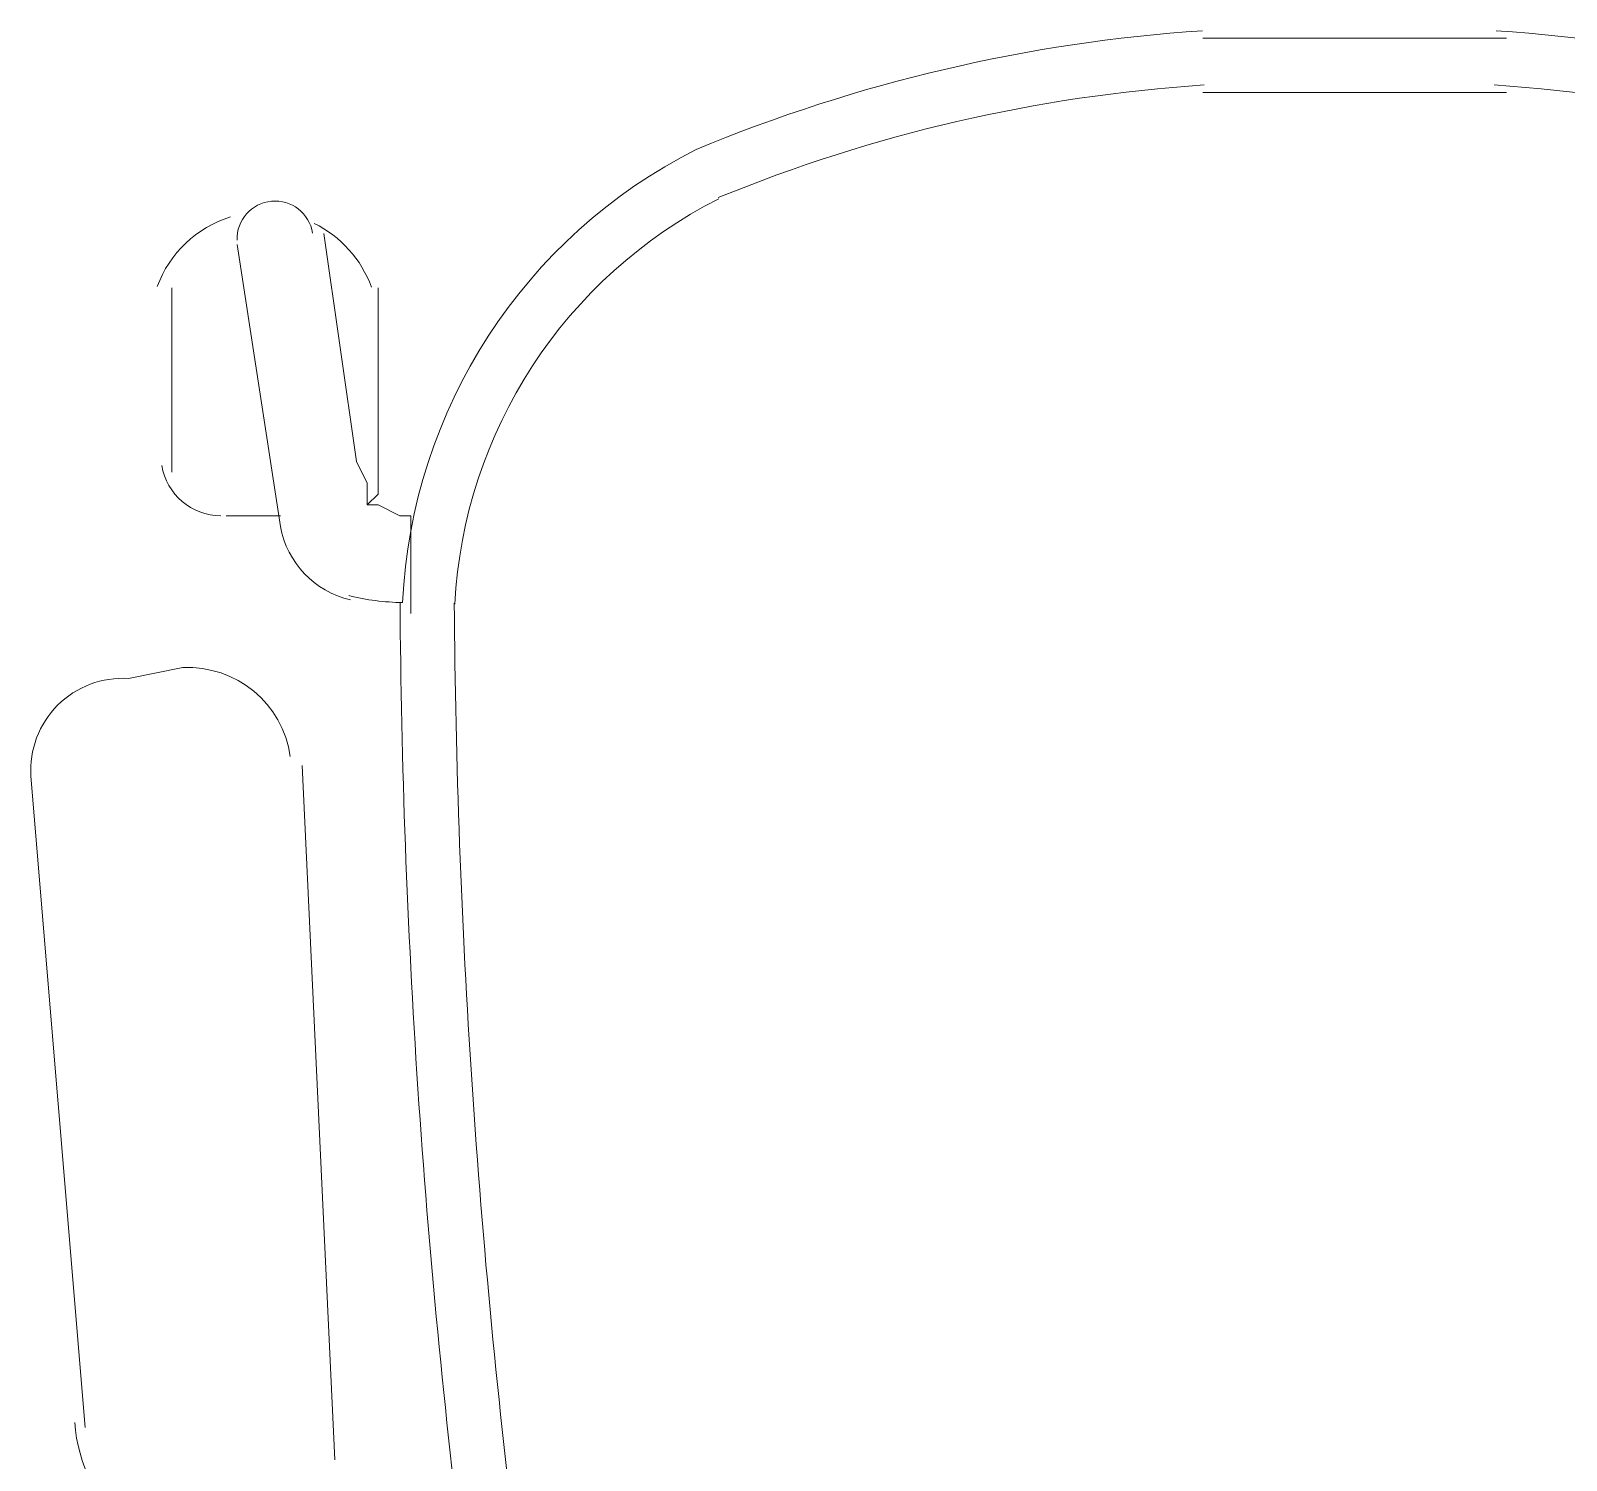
# Model space of a CAD drawing. Header units: metres. Extents: x 29 to 86.9, y -23.2 to 39.7.
# Drawn here: x 74.789 to 75.1351, y -15.7738 to -15.4516 of the extents above; entities that cross this region are included whole.
import ezdxf

# ---------------------------------------------------------------- set-up
doc = ezdxf.new("R2010")
doc.units = ezdxf.units.M
doc.header["$LTSCALE"] = 100
doc.layers.get('0').update_dxf_attribs({"color": 254})
doc.layers.add('Arqui', color=8, linetype='Continuous', lineweight=0)

# ---------------------------------------------------------------- blocks, each defined once
blk = doc.blocks.new('A$C9582355f')
at = {"layer": 'Arqui'}
for points in [[(45.87800563471757, 7.585037856842064, 0.05835826121208038), (45.89013788947756, 7.583477686322112, -0.2703998475506239), (45.95633551255759, 7.685590510585826, -0.08177025660688794), (46.0703895168536, 7.71233600793812)], [(46.13661034867761, 7.71233600793812, -0.08177025660668537), (46.25066435297362, 7.68559051058628, -0.270399847550384), (46.31686197605353, 7.583477686322112, 0.05835826122114569), (46.32899423081363, 7.585037856842064)], [(45.8528259327656, 7.664179111393878), (45.86260833276555, 7.600593511393981, 0.2996085078115099), (45.87836428195766, 7.584092461250293)], [(45.86483011145361, 7.548784722649998, 0.387478410076028), (45.84059793276555, 7.568800711394033), (45.82836993276561, 7.566355111393932, 0.4520743842786245), (45.80635953276561, 7.544344711393933), (45.81858753276555, 7.397608711394241)], [(45.87239073276561, 7.34625111139394), (45.86505393276553, 7.356033511393889), (45.86016273276556, 7.360924711394091), (45.85771713276557, 7.365815911393838), (45.85527153276558, 7.368261511393939, -0.4491904813077753), (45.81624242246954, 7.398703141850092)]]:
    blk.add_lwpolyline(points, format="xyb", dxfattribs=at)
for points in [[(46.0704843327656, 7.710645511393977), (46.10472273276554, 7.710645511393977), (46.13896113276559, 7.710645511393977)], [(46.0704843327656, 7.698417511393927), (46.10472273276554, 7.698417511393927), (46.13896113276559, 7.698417511393927)], [(45.89195553276562, 7.581028711394083), (45.89195553276562, 7.593256711394133), (45.89195553276562, 7.603039111394082), (45.88950993276552, 7.603039111394082), (45.88461873276555, 7.605484711394183), (45.88217313276556, 7.605484711394183), (45.88217313276556, 7.61037591139393), (45.87972753276557, 7.615267111394132), (45.87239073276561, 7.666624711393979)], [(45.83815233276556, 7.612821511394031), (45.83815233276556, 7.654396711393929)], [(45.88461873276555, 7.654396711393929), (45.88461873276555, 7.61037591139393), (45.88461873276555, 7.607930311393829), (45.88217313276556, 7.605484711394183)], [(45.86260833276555, 7.603039111394082), (45.85038033276561, 7.603039111394082)], [(45.8748363327656, 7.390271911393938), (45.86749953276552, 7.546790311394034)]]:
    blk.add_lwpolyline(points, dxfattribs=at)
blk.add_lwpolyline([(45.96142206708561, 7.674461074106148, 0.2684717099790986), (45.90189141862157, 7.583137968026222, -0.2684717099790986)], format="xyb", close=True, dxfattribs=at)
for centre, radius, start, end in [((46.09371732863991, 7.352366166901902), 0.3484969316363065, 93.76828929369671, 112.335239938226), ((46.11328253689118, 7.352366166901902), 0.3484969316366301, 67.66476006178014, 86.23171070629678), ((45.86138552684912, 7.665401917022791), 0.008559599351731267, 8.970285393981555, 181.8290954492852), ((45.85893995257612, 7.645837117794144), 0.02567880657829363, 107.2430908735666, 159.8346185681724), ((45.85894001348339, 7.645837203417159), 0.0256786861070298, 19.83021887969444, 64.00643306613195), ((45.84915753574586, 7.616489923258086), 0.0134508118644045, 189.0966736880551, 269.9999873049502), ((47.74449476737692, 7.596925139991981), 1.854984880257918, 180.4119885083787, 187.1960562896046), ((47.74448394904817, 7.596924995796599), 1.842746069769552, 180.4229731920604, 187.1741220968234)]:
    blk.add_arc(centre, radius, start, end, dxfattribs=at)

msp = doc.modelspace()

# ---------------------------------------------------------------- block references
msp.add_blockref('A$C9582355f', (28.98266172889876, -23.16396569870889))

doc.saveas('drawing.dxf')
